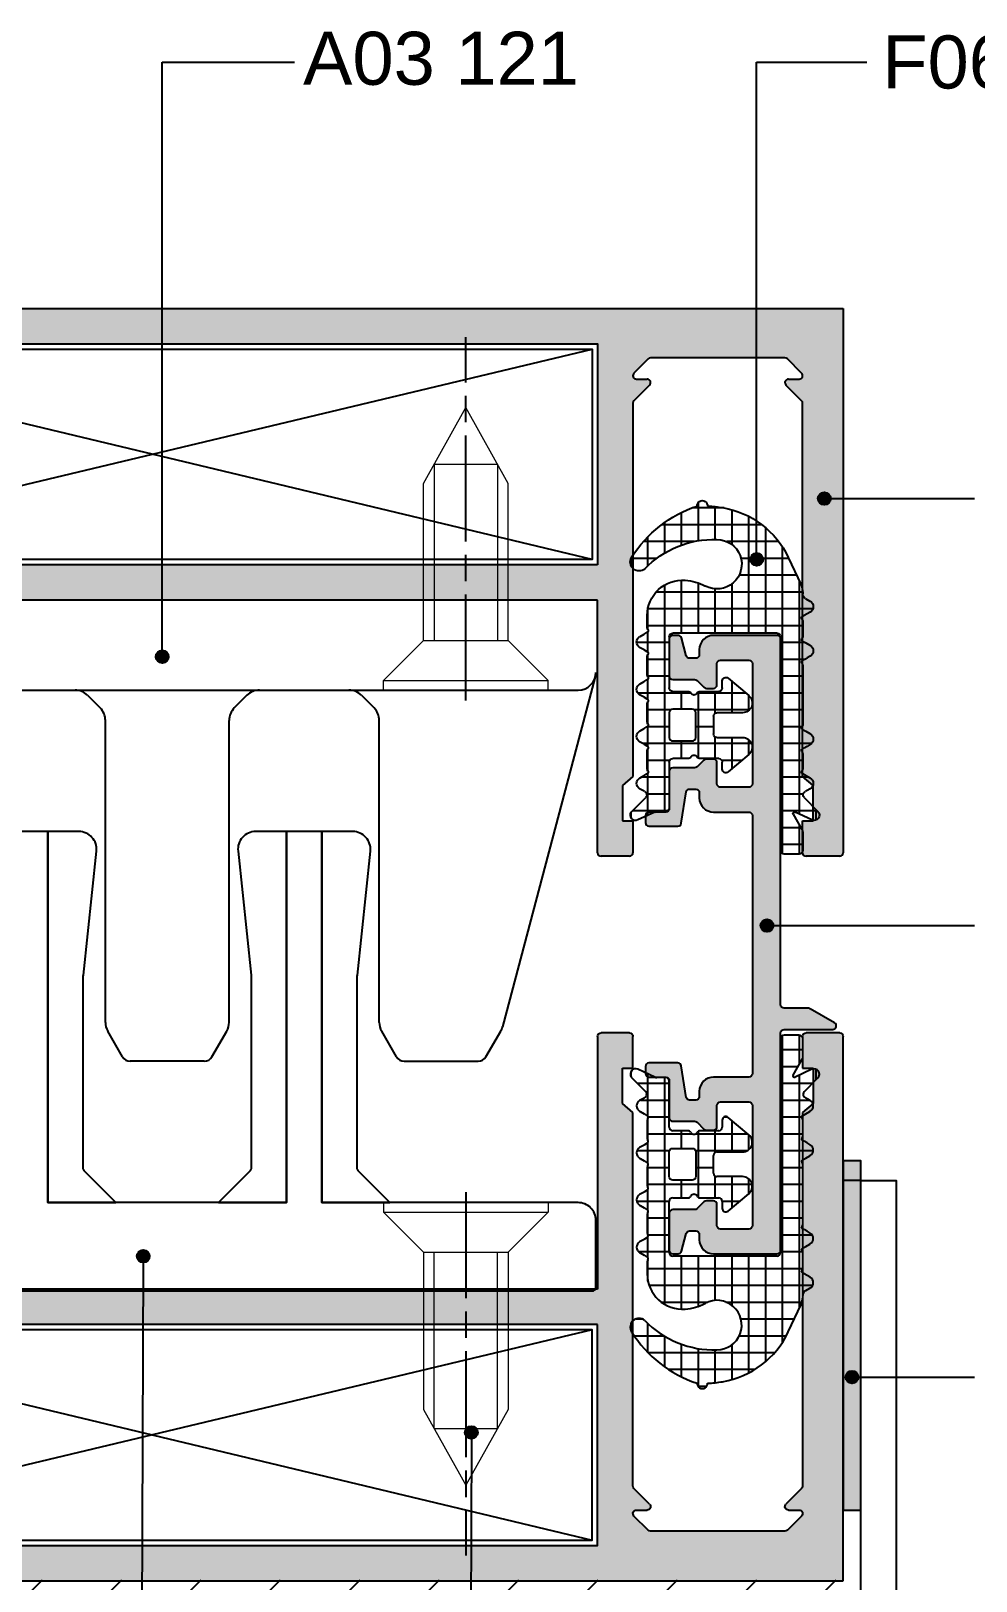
# Model space of a CAD drawing. Header units: millimetres. Extents: x -624 to 1947, y 11274 to 11571.
# Drawn here: x 225.6 to 279, y 11347 to 11434.7 of the extents above; entities that cross this region are included whole.
import ezdxf

# ---------------------------------------------------------------- set-up
doc = ezdxf.new("R2010")
doc.units = ezdxf.units.MM
doc.linetypes.add('AM_ISO08W050', pattern=[18, 12, -1.5, 3, -1.5])
doc.linetypes.add('AM_ISO08W050x2', pattern=[9, 6, -0.75, 1.5, -0.75])
for name, color, linetype in [('6', 11, 'Continuous'), ('AKSESUAR', 7, 'Continuous'), ('AM_7N', 4, 'AM_ISO08W050'), ('Antet', 7, 'Continuous'), ('FITIL', 11, 'Continuous'), ('mennteşe_k', 5, 'Continuous'), ('nokta', 140, 'Continuous')]:
    doc.layers.add(name, color=color, linetype=linetype)
doc.layers.add('ZK U. 07 Norton Bant', color=250, linetype='Continuous', lineweight=15)
doc.styles.get("Standard").update_dxf_attribs({"font": 'arial.ttf'})

# ---------------------------------------------------------------- blocks, each defined once
blk = doc.blocks.new('110split')
at = {"color": 0}
for p, q in [((1086.142, -439.775), (1195.942, -439.775)), ((1195.942, -439.775), (1195.942, -470.575)), ((1184.9, -442.633), (1184.1, -443.433)), ((1192.642, -442.575), (1185.042, -442.575)), ((1193.583, -443.433), (1192.783, -442.633)), ((1184.242, -443.775), (1184.842, -443.775)), ((1192.842, -443.775), (1193.442, -443.775)), ((1184.983, -444.116), (1184.1, -444.999)), ((1193.583, -444.999), (1192.7, -444.116)), ((1184.042, -445.14), (1184.042, -466.271)), ((1193.642, -466.271), (1193.642, -445.14)), ((1182.042, -456.275), (1131.942, -456.275)), ((1182.042, -470.575), (1182.042, -456.275)), ((1184.042, -466.271), (1183.442, -466.775)), ((1194.242, -466.775), (1193.642, -466.271)), ((1183.442, -466.775), (1183.442, -468.775)), ((1194.242, -468.775), (1194.242, -466.775)), ((1183.442, -468.775), (1184.042, -468.775)), ((1184.042, -468.775), (1184.042, -470.575)), ((1193.642, -470.575), (1193.642, -468.775)), ((1193.642, -468.775), (1194.242, -468.775)), ((1183.842, -470.775), (1182.242, -470.775)), ((1195.742, -470.775), (1193.842, -470.775))]:
    blk.add_line(p, q, dxfattribs=at)
blk.add_lwpolyline([(1182.042, -454.275), (1131.642, -454.275), (1131.642, -441.775), (1182.042, -441.775)], close=True, dxfattribs=at)
for centre, start, end in [((1185.042, -442.775), 90, 135), ((1192.642, -442.775), 45, 90), ((1184.242, -443.575), 135, 270), ((1184.842, -443.975), 315, 90), ((1192.842, -443.975), 90, 225), ((1193.442, -443.575), 270, 45), ((1184.242, -445.14), 135, 180), ((1193.442, -445.14), 0, 45), ((1182.242, -470.575), 180, 270), ((1183.842, -470.575), 270, 0), ((1193.842, -470.575), 180, 270), ((1195.742, -470.575), 270, 0)]:
    blk.add_arc(centre, 0.2, start, end, dxfattribs=at)
blk = doc.blocks.new('TAKOZ1')
at = {"color": 3}
for p, q in [((711.867, 3.367), (761.667, 15.267)), ((761.667, 3.367), (711.867, 15.267))]:
    blk.add_line(p, q, dxfattribs=at)
blk.add_lwpolyline([(711.867, 15.267), (761.667, 15.267), (761.667, 3.367), (711.867, 3.367)], close=True, dxfattribs=at)
blk = doc.blocks.new('83')
at = {"color": 1, "linetype": 'Continuous', "lineweight": 15}
for p, q in [((-576.18, 12794.347), (-573.78, 12798.647)), ((-571.38, 12794.347), (-573.78, 12798.647)), ((-575.57, 12795.44), (-575.57, 12785.447)), ((-575.57, 12795.44), (-571.99, 12795.44)), ((-571.99, 12795.44), (-571.99, 12785.447)), ((-576.18, 12785.447), (-576.18, 12794.347)), ((-571.38, 12785.447), (-571.38, 12794.347)), ((-576.18, 12785.447), (-578.43, 12783.197)), ((-576.18, 12785.447), (-571.38, 12785.447)), ((-571.38, 12785.447), (-569.13, 12783.197)), ((-578.43, 12783.197), (-569.13, 12783.197)), ((-578.43, 12782.647), (-578.43, 12783.197)), ((-578.43, 12782.647), (-569.13, 12782.647)), ((-569.13, 12782.647), (-569.13, 12783.197))]:
    blk.add_line(p, q, dxfattribs=at)
blk = doc.blocks.new('F06050')
at = {"layer": 'FITIL'}
h = blk.add_hatch(dxfattribs=at)
h.set_pattern_fill('NET', color=256, scale=0.3, angle=90, style=0)
h.set_pattern_definition([(90, (67.23765, 22865.2147), (0.9525, 6e-17), []), (7e-15, (67.23765, 22865.2147), (1e-16, -0.9525), [])])
h.paths.add_polyline_path([(-638.136, 11461.728, -0.247183), (-635.317, 11458.018, -0.030584), (-635.229, 11457.167, -1.021663), (-635.229, 11456.568, -0.173102), (-638.134, 11452.866, -0.859224), (-638.782, 11453.614, 0.212622), (-637.122, 11457.696, 1.28004), (-639.758, 11457.039, -0.103308), (-639.427, 11455.9, -0.436971), (-641.421, 11453.746), (-642.102, 11453.746, -0.162003), (-642.221, 11453.786, 0.443891), (-642.367, 11453.758, 0.00929), (-642.369, 11453.754), (-642.475, 11453.571), (-642.604, 11453.347), (-642.619, 11453.321, -0.57735), (-643.225, 11453.321), (-643.326, 11453.497), (-643.369, 11453.571), (-643.384, 11453.596), (-643.475, 11453.754, 0.00929), (-643.477, 11453.758, 0.443891), (-643.623, 11453.786, -0.162003), (-643.743, 11453.746), (-644.782, 11453.746, -0.162003), (-644.901, 11453.786, 0.443891), (-645.047, 11453.758, 0.00929), (-645.049, 11453.754), (-645.155, 11453.571), (-645.284, 11453.347), (-645.299, 11453.321, -0.57735), (-645.905, 11453.321), (-646.006, 11453.497), (-646.049, 11453.571), (-646.064, 11453.596), (-646.155, 11453.754, 0.00929), (-646.157, 11453.758, 0.443891), (-646.303, 11453.786, -0.162003), (-646.423, 11453.746), (-647.442, 11453.746, -0.162003), (-647.561, 11453.786, 0.443891), (-647.707, 11453.758, 0.00929), (-647.709, 11453.754), (-647.815, 11453.571), (-647.944, 11453.347), (-647.959, 11453.321, -0.57735), (-648.565, 11453.321), (-648.666, 11453.497), (-648.709, 11453.571), (-648.724, 11453.596), (-648.815, 11453.754, 0.00929), (-648.817, 11453.758, 0.443891), (-648.963, 11453.786, -0.162003), (-649.083, 11453.746), (-650.102, 11453.746, -0.162003), (-650.221, 11453.786, 0.443891), (-650.367, 11453.758, 0.00929), (-650.369, 11453.754), (-650.475, 11453.571), (-650.604, 11453.347), (-650.619, 11453.321, -0.57735), (-651.225, 11453.321), (-651.326, 11453.497), (-651.369, 11453.571), (-651.384, 11453.596, 0.098243), (-651.461, 11453.684, 0.374563), (-651.723, 11453.668), (-652.559, 11452.845, -0.753554), (-652.994, 11453.223), (-652.55, 11454.175, 0.109518), (-652.522, 11454.302), (-652.522, 11454.796, -0.414214), (-652.322, 11454.996), (-649.722, 11454.996, 0.414214), (-649.522, 11455.196), (-649.522, 11456.05, -0.267949), (-649.422, 11456.223, 0.57735), (-649.422, 11456.569, -0.267949), (-649.522, 11456.743), (-649.522, 11457.796, 0.414214), (-649.722, 11457.996), (-650.122, 11457.996, -0.63707), (-650.275, 11458.325), (-649.289, 11459.501, -0.700208), (-648.322, 11459.149), (-648.322, 11457.696, 0.414214), (-648.122, 11457.496), (-647.122, 11457.496, 0.414214), (-646.922, 11457.696), (-646.922, 11459.149, -0.700208), (-645.956, 11459.501), (-644.969, 11458.325, -0.63707), (-645.122, 11457.996), (-645.522, 11457.996, 0.414214), (-645.722, 11457.796), (-645.722, 11456.743, -0.267949), (-645.822, 11456.569, 0.57735), (-645.822, 11456.223, -0.267949), (-645.722, 11456.05), (-645.722, 11455.196, 0.414214), (-645.522, 11454.996), (-642.622, 11454.996, 0.414214), (-642.422, 11455.196), (-642.422, 11461.096, 0.414214), (-642.622, 11461.296), (-654.722, 11461.296, -0.414214), (-654.922, 11461.496), (-654.922, 11462.346, -0.414214), (-654.722, 11462.546), (-653.682, 11462.546, -0.131652), (-653.532, 11462.506), (-652.669, 11462.008, 0.73323), (-652.55, 11462.117), (-652.994, 11463.069, -0.8391), (-652.51, 11463.408), (-651.726, 11462.624, 0.370786), (-651.466, 11462.605, 0.103445), (-651.384, 11462.696), (-651.369, 11462.722), (-651.326, 11462.796), (-651.225, 11462.971, -0.57735), (-650.619, 11462.971), (-650.604, 11462.946), (-650.475, 11462.722), (-650.369, 11462.538, 0.00929), (-650.367, 11462.535, 0.443891), (-650.221, 11462.506, -0.162003), (-650.102, 11462.546), (-649.243, 11462.546, -0.162003), (-649.123, 11462.506, 0.443891), (-648.977, 11462.535, 0.00929), (-648.975, 11462.538), (-648.884, 11462.696), (-648.869, 11462.722), (-648.826, 11462.796), (-648.725, 11462.971, -0.57735), (-648.119, 11462.971), (-648.104, 11462.946), (-647.975, 11462.722), (-647.869, 11462.538, 0.00929), (-647.867, 11462.535, 0.443891), (-647.721, 11462.506, -0.162003), (-647.602, 11462.546), (-644.243, 11462.546, -0.162003), (-644.123, 11462.506, 0.443891), (-643.977, 11462.535, 0.00929), (-643.975, 11462.538), (-643.884, 11462.696), (-643.869, 11462.722), (-643.826, 11462.796), (-643.725, 11462.971, -0.57735), (-643.119, 11462.971), (-643.104, 11462.946), (-642.975, 11462.722), (-642.869, 11462.538, 0.00929), (-642.867, 11462.535, 0.443891), (-642.721, 11462.506, -0.162003), (-642.602, 11462.546), (-641.743, 11462.546, -0.162003), (-641.623, 11462.506, 0.443891), (-641.477, 11462.535, 0.00929), (-641.475, 11462.538), (-641.384, 11462.696), (-641.369, 11462.722), (-641.326, 11462.796), (-641.225, 11462.971, -0.57735), (-640.619, 11462.971), (-640.604, 11462.946), (-640.475, 11462.722), (-640.46, 11462.696, 0.267949), (-640.2, 11462.546), (-640.113, 11462.546, -0.109518), (-639.69, 11462.453)])
h.paths.add_polyline_path([(-648.522, 11455.196, 0.414214), (-648.322, 11454.996), (-646.922, 11454.996, 0.414214), (-646.722, 11455.196), (-646.722, 11456.296, 0.414214), (-646.922, 11456.496), (-648.322, 11456.496, 0.414214), (-648.522, 11456.296)], flags=16)
for p, q in [((-653.682, 11462.546), (-654.722, 11462.546)), ((-652.994, 11463.069), (-652.55, 11462.117)), ((-651.726, 11462.624), (-652.51, 11463.408)), ((-651.369, 11462.722), (-651.384, 11462.696)), ((-651.326, 11462.796), (-651.369, 11462.722)), ((-651.225, 11462.971), (-651.326, 11462.796)), ((-650.604, 11462.946), (-650.619, 11462.971)), ((-650.475, 11462.722), (-650.604, 11462.946)), ((-650.369, 11462.538), (-650.475, 11462.722)), ((-649.243, 11462.546), (-650.102, 11462.546)), ((-648.884, 11462.696), (-648.975, 11462.538)), ((-648.869, 11462.722), (-648.884, 11462.696)), ((-648.826, 11462.796), (-648.869, 11462.722)), ((-648.725, 11462.971), (-648.826, 11462.796)), ((-648.104, 11462.946), (-648.119, 11462.971)), ((-647.975, 11462.722), (-648.104, 11462.946)), ((-647.869, 11462.538), (-647.975, 11462.722)), ((-644.243, 11462.546), (-647.602, 11462.546)), ((-643.884, 11462.696), (-643.975, 11462.538)), ((-643.869, 11462.722), (-643.884, 11462.696)), ((-643.826, 11462.796), (-643.869, 11462.722)), ((-643.725, 11462.971), (-643.826, 11462.796)), ((-643.104, 11462.946), (-643.119, 11462.971)), ((-642.975, 11462.722), (-643.104, 11462.946)), ((-642.869, 11462.538), (-642.975, 11462.722)), ((-641.743, 11462.546), (-642.602, 11462.546)), ((-641.384, 11462.696), (-641.475, 11462.538)), ((-641.369, 11462.722), (-641.384, 11462.696)), ((-641.326, 11462.796), (-641.369, 11462.722)), ((-641.225, 11462.971), (-641.326, 11462.796)), ((-640.604, 11462.946), (-640.619, 11462.971)), ((-640.475, 11462.722), (-640.604, 11462.946)), ((-640.46, 11462.696), (-640.475, 11462.722)), ((-640.113, 11462.546), (-640.2, 11462.546)), ((-654.922, 11462.346), (-654.922, 11461.496)), ((-652.669, 11462.008), (-653.532, 11462.506)), ((-638.136, 11461.728), (-639.69, 11462.453)), ((-654.722, 11461.296), (-642.622, 11461.296)), ((-642.422, 11461.096), (-642.422, 11455.196)), ((-649.289, 11459.501), (-650.275, 11458.325)), ((-648.322, 11457.696), (-648.322, 11459.149)), ((-646.922, 11459.149), (-646.922, 11457.696)), ((-644.969, 11458.325), (-645.956, 11459.501)), ((-650.122, 11457.996), (-649.722, 11457.996)), ((-649.522, 11457.796), (-649.522, 11456.743)), ((-647.122, 11457.496), (-648.122, 11457.496)), ((-645.722, 11456.743), (-645.722, 11457.796)), ((-645.522, 11457.996), (-645.122, 11457.996)), ((-649.522, 11456.05), (-649.522, 11455.196)), ((-645.722, 11455.196), (-645.722, 11456.05)), ((-652.522, 11454.796), (-652.522, 11454.302)), ((-649.722, 11454.996), (-652.322, 11454.996)), ((-642.622, 11454.996), (-645.522, 11454.996)), ((-652.55, 11454.175), (-652.994, 11453.223)), ((-652.559, 11452.845), (-651.723, 11453.668)), ((-651.384, 11453.596), (-651.369, 11453.571)), ((-651.369, 11453.571), (-651.326, 11453.497)), ((-651.326, 11453.497), (-651.225, 11453.321)), ((-650.619, 11453.321), (-650.604, 11453.347)), ((-650.604, 11453.347), (-650.475, 11453.571)), ((-650.475, 11453.571), (-650.369, 11453.754)), ((-650.102, 11453.746), (-649.083, 11453.746)), ((-648.815, 11453.754), (-648.724, 11453.596)), ((-648.724, 11453.596), (-648.709, 11453.571)), ((-648.709, 11453.571), (-648.666, 11453.497)), ((-648.666, 11453.497), (-648.565, 11453.321)), ((-647.959, 11453.321), (-647.944, 11453.347)), ((-647.944, 11453.347), (-647.815, 11453.571)), ((-647.815, 11453.571), (-647.709, 11453.754)), ((-647.442, 11453.746), (-646.423, 11453.746)), ((-646.155, 11453.754), (-646.064, 11453.596)), ((-646.064, 11453.596), (-646.049, 11453.571)), ((-646.049, 11453.571), (-646.006, 11453.497)), ((-646.006, 11453.497), (-645.905, 11453.321)), ((-645.299, 11453.321), (-645.284, 11453.347)), ((-645.284, 11453.347), (-645.155, 11453.571)), ((-645.155, 11453.571), (-645.049, 11453.754)), ((-644.782, 11453.746), (-643.743, 11453.746)), ((-643.475, 11453.754), (-643.384, 11453.596)), ((-643.384, 11453.596), (-643.369, 11453.571)), ((-643.369, 11453.571), (-643.326, 11453.497)), ((-643.326, 11453.497), (-643.225, 11453.321)), ((-642.619, 11453.321), (-642.604, 11453.347)), ((-642.604, 11453.347), (-642.475, 11453.571)), ((-642.475, 11453.571), (-642.369, 11453.754)), ((-642.102, 11453.746), (-641.421, 11453.746))]:
    blk.add_line(p, q, dxfattribs=at)
blk.add_lwpolyline([(-646.922, 11454.996), (-648.322, 11454.996, -0.414214), (-648.522, 11455.196), (-648.522, 11456.296, -0.414214), (-648.322, 11456.496), (-646.922, 11456.496, -0.414214), (-646.722, 11456.296), (-646.722, 11455.196, -0.414214)], format="xyb", close=True, dxfattribs=at)
for centre, radius, start, end in [((-652.722, 11463.196), 0.3, 45, 205), ((-654.722, 11462.346), 0.2, 90, 180), ((-653.682, 11462.246), 0.3, 60, 90), ((-651.584, 11462.766), 0.2, 225, 306.37628), ((-651.644, 11462.846), 0.3, 306.37628, 330), ((-650.922, 11462.796), 0.35, 30, 150), ((-650.281, 11462.586), 0.1, 208.93546, 211.06454), ((-650.281, 11462.586), 0.1, 211.06454, 306.80862), ((-650.102, 11462.346), 0.2, 90, 126.80862), ((-649.243, 11462.346), 0.2, 53.19138, 90), ((-649.063, 11462.586), 0.1, 233.19138, 328.93546), ((-649.063, 11462.586), 0.1, 328.93546, 331.06454), ((-648.422, 11462.796), 0.35, 30, 150), ((-647.781, 11462.586), 0.1, 208.93546, 211.06454), ((-647.781, 11462.586), 0.1, 211.06454, 306.80862), ((-647.602, 11462.346), 0.2, 90, 126.80862), ((-644.243, 11462.346), 0.2, 53.19138, 90), ((-644.063, 11462.586), 0.1, 233.19138, 328.93546), ((-644.063, 11462.586), 0.1, 328.93546, 331.06454), ((-643.422, 11462.796), 0.35, 30, 150), ((-642.781, 11462.586), 0.1, 208.93546, 211.06454), ((-642.781, 11462.586), 0.1, 211.06454, 306.80862), ((-642.602, 11462.346), 0.2, 90, 126.80862), ((-641.743, 11462.346), 0.2, 53.19138, 90), ((-641.563, 11462.586), 0.1, 233.19138, 328.93546), ((-641.563, 11462.586), 0.1, 328.93546, 331.06454), ((-640.922, 11462.796), 0.35, 30, 150), ((-640.2, 11462.846), 0.3, 210, 270), ((-640.113, 11461.546), 1, 65, 90), ((-652.626, 11462.081), 0.0845, 240, 25), ((-640.249, 11457.196), 5, 9.46298, 65), ((-654.722, 11461.496), 0.2, 180, 270), ((-642.622, 11461.096), 0.2, 0, 90), ((-648.869, 11459.149), 0.547, 0, 140), ((-646.375, 11459.149), 0.547, 40, 180), ((-638.522, 11457.696), 1.4, 0, 208.00853), ((-650.122, 11458.196), 0.2, 140, 270), ((-645.122, 11458.196), 0.2, 270, 40), ((-649.722, 11457.796), 0.2, 0, 90), ((-648.122, 11457.696), 0.2, 180, 270), ((-647.122, 11457.696), 0.2, 270, 360), ((-645.522, 11457.796), 0.2, 90, 180), ((-642.535, 11457.518), 5.416, 313.87317, 1.88747), ((-642.222, 11456.867), 7, 2.45572, 9.46298), ((-649.322, 11456.743), 0.2, 180, 240), ((-649.522, 11456.396), 0.2, 300, 60), ((-645.722, 11456.396), 0.2, 120, 240), ((-645.922, 11456.743), 0.2, 300, 360), ((-642.318, 11455.677), 2.9, 4.4157, 28.00853), ((-641.867, 11458.788), 7, 302.22312, 341.50594), ((-635.222, 11456.867), 0.3, 268.77214, 91.22786), ((-649.322, 11456.05), 0.2, 120, 180), ((-645.922, 11456.05), 0.2, 0, 60), ((-641.421, 11455.746), 2, 270, 4.4157), ((-652.322, 11454.796), 0.2, 90, 180), ((-649.722, 11455.196), 0.2, 270, 0), ((-645.522, 11455.196), 0.2, 180, 270), ((-642.622, 11455.196), 0.2, 270, 0), ((-652.822, 11454.302), 0.3, 335, 360), ((-650.281, 11453.706), 0.1, 53.19138, 148.93546), ((-650.102, 11453.946), 0.2, 233.19138, 270), ((-649.083, 11453.946), 0.2, 270, 306.80862), ((-648.903, 11453.706), 0.1, 31.06454, 126.80862), ((-647.621, 11453.706), 0.1, 53.19138, 148.93546), ((-647.442, 11453.946), 0.2, 233.19138, 270), ((-646.423, 11453.946), 0.2, 270, 306.80862), ((-646.243, 11453.706), 0.1, 31.06454, 126.80862), ((-644.961, 11453.706), 0.1, 53.19138, 148.93546), ((-644.782, 11453.946), 0.2, 233.19138, 270), ((-643.743, 11453.946), 0.2, 270, 306.80862), ((-643.563, 11453.706), 0.1, 31.06454, 126.80862), ((-642.281, 11453.706), 0.1, 53.19138, 148.93546), ((-642.102, 11453.946), 0.2, 233.19138, 270), ((-652.722, 11453.096), 0.3, 155, 303), ((-651.583, 11453.526), 0.2, 52.4436, 134.5799), ((-651.644, 11453.446), 0.3, 30, 52.4436), ((-650.922, 11453.496), 0.35, 210, 330), ((-650.281, 11453.706), 0.1, 148.93546, 151.06454), ((-648.903, 11453.706), 0.1, 28.93546, 31.06454), ((-648.262, 11453.496), 0.35, 210, 330), ((-647.621, 11453.706), 0.1, 148.93546, 151.06454), ((-646.243, 11453.706), 0.1, 28.93546, 31.06454), ((-645.602, 11453.496), 0.35, 210, 330), ((-644.961, 11453.706), 0.1, 148.93546, 151.06454), ((-643.563, 11453.706), 0.1, 28.93546, 31.06454), ((-642.922, 11453.496), 0.35, 210, 330), ((-642.281, 11453.706), 0.1, 148.93546, 151.06454), ((-638.401, 11453.289), 0.5, 139.54332, 302.22312)]:
    blk.add_arc(centre, radius, start, end, dxfattribs=at)

msp = doc.modelspace()

# ---------------------------------------------------------------- hatches: boundary and pattern name
for points in [[(267.991, 11379.589), (267.991, 11400.289, 0.414214), (267.791, 11400.489), (264.191, 11400.489, 0.414214), (263.391, 11399.689), (263.391, 11399.389, -0.414214), (263.191, 11399.189), (262.844, 11399.189, -0.339861), (262.651, 11399.338), (262.384, 11400.341, 0.339861), (262.191, 11400.489), (261.891, 11400.489, 0.414214), (261.691, 11400.289), (261.691, 11398.189, 0.414214), (261.891, 11397.989), (263.125, 11397.989, -0.198912), (263.266, 11397.931), (263.649, 11397.548, 0.198912), (263.791, 11397.489), (264.191, 11397.489, 0.414214), (264.391, 11397.689), (264.391, 11398.889, -0.414214), (264.591, 11399.089), (266.191, 11399.089, -0.414214), (266.391, 11398.889), (266.391, 11392.089, -0.414214), (266.191, 11391.889), (264.591, 11391.889, -0.414214), (264.391, 11392.089), (264.391, 11393.289, 0.414214), (264.191, 11393.489), (263.791, 11393.489, 0.198912), (263.649, 11393.431), (263.266, 11393.048, -0.198912), (263.125, 11392.989), (261.891, 11392.989, 0.414214), (261.691, 11392.789), (261.691, 11390.689, -0.414214), (261.491, 11390.489), (260.541, 11390.489, 0.414214), (260.341, 11390.289), (260.341, 11389.889, 0.414214), (260.541, 11389.689), (262.175, 11389.689, 0.369603), (262.373, 11389.859), (262.651, 11391.641, -0.339861), (262.844, 11391.789), (263.191, 11391.789, -0.414214), (263.391, 11391.589), (263.391, 11391.289, 0.414214), (264.191, 11390.489), (266.191, 11390.489, -0.414214), (266.391, 11390.289), (266.391, 11375.689, -0.414214), (266.191, 11375.489), (264.191, 11375.489, 0.414214), (263.391, 11374.689), (263.391, 11374.389, -0.414214), (263.191, 11374.189), (262.844, 11374.189, -0.339861), (262.651, 11374.338), (262.373, 11376.12, 0.369603), (262.175, 11376.289), (260.541, 11376.289, 0.414214), (260.341, 11376.089), (260.341, 11375.689, 0.414214), (260.541, 11375.489), (261.491, 11375.489, -0.414214), (261.691, 11375.289), (261.691, 11373.189, 0.414214), (261.891, 11372.989), (263.125, 11372.989, -0.198912), (263.266, 11372.931), (263.649, 11372.548, 0.198912), (263.791, 11372.489), (264.191, 11372.489, 0.414214), (264.391, 11372.689), (264.391, 11373.889, -0.414214), (264.591, 11374.089), (266.191, 11374.089, -0.414214), (266.391, 11373.889), (266.391, 11367.089, -0.414214), (266.191, 11366.889), (264.591, 11366.889, -0.414214), (264.391, 11367.089), (264.391, 11368.289, 0.414214), (264.191, 11368.489), (263.791, 11368.489, 0.198912), (263.649, 11368.431), (263.266, 11368.048, -0.198912), (263.125, 11367.989), (261.891, 11367.989, 0.414214), (261.691, 11367.789), (261.691, 11365.689, 0.414214), (261.891, 11365.489), (262.191, 11365.489, 0.339861), (262.384, 11365.638), (262.651, 11366.641, -0.339861), (262.844, 11366.789), (263.191, 11366.789, -0.414214), (263.391, 11366.589), (263.391, 11366.289, 0.414214), (264.191, 11365.489), (267.791, 11365.489, 0.414214), (267.991, 11365.689), (267.991, 11377.989, -0.414214), (268.191, 11378.189), (270.941, 11378.189, 0.767327), (271.041, 11378.563), (269.655, 11379.363, 0.131652), (269.555, 11379.389), (268.191, 11379.389, -0.414214)], [(271.536, 11350.989), (272.536, 11350.989), (272.536, 11370.756), (271.536, 11370.756)]]:
    msp.add_hatch(color=9).paths.add_polyline_path(points)
h = msp.add_hatch()
h.set_pattern_fill('ANSI31', color=256)
h.set_pattern_definition([(45, (793.4177, -1259.8028), (-2.245064, 2.245064), [])])
h.paths.add_polyline_path([(272.779, 11347.048), (161.995, 11347.048), (161.995, 11339.546), (272.779, 11339.546)])
at = {"layer": 'AKSESUAR', "linetype": 'ByBlock'}
h = msp.add_hatch(color=30, dxfattribs=at)
h.paths.add_polyline_path([(271.536, 11418.989), (161.736, 11418.989, 0.414214), (161.536, 11418.789), (161.536, 11416.989), (161.883, 11416.789), (162.336, 11416.789, 0.414214), (162.536, 11416.989), (162.536, 11417.585, -0.50381), (162.924, 11417.872, -0.740532), (162.924, 11412.707, -0.50381), (162.536, 11412.994), (162.536, 11413.589, 0.414214), (162.336, 11413.789), (161.883, 11413.789), (161.536, 11413.589), (161.536, 11396.689, 0.414214), (161.736, 11396.489), (162.224, 11396.489), (162.536, 11396.989), (162.849, 11396.489), (164.024, 11396.489), (164.336, 11396.989), (164.649, 11396.489), (165.824, 11396.489), (166.136, 11396.989), (166.449, 11396.489), (167.624, 11396.489), (167.936, 11396.989), (168.249, 11396.489), (169.019, 11396.489), (169.819, 11397.289), (171.236, 11397.289, -0.414214), (172.236, 11396.289), (172.236, 11393.489, -0.414214), (171.236, 11392.489), (169.149, 11392.489), (168.836, 11391.989), (168.524, 11392.489), (167.349, 11392.489), (167.036, 11391.989), (166.724, 11392.489), (165.549, 11392.489), (165.236, 11391.989), (164.924, 11392.489), (163.749, 11392.489), (163.436, 11391.989), (163.124, 11392.489), (162.036, 11392.489), (161.536, 11391.989), (161.536, 11388.189, 0.414214), (161.736, 11387.989), (163.036, 11387.989, 0.414214), (163.236, 11388.189), (163.236, 11390.089, -0.421164), (163.646, 11390.489), (172.092, 11390.289, -0.407297), (172.336, 11390.039), (172.336, 11388.189, 0.414214), (172.536, 11387.989), (175.052, 11387.989), (175.236, 11388.309), (175.236, 11388.789, 0.414214), (175.036, 11388.989), (173.936, 11388.989, -0.414214), (173.736, 11389.189), (173.736, 11390.989), (174.636, 11392.919), (174.636, 11396.889), (181.736, 11396.889), (181.736, 11389.189, -0.414214), (181.536, 11388.989), (180.436, 11388.989, 0.414214), (180.236, 11388.789), (180.236, 11388.309), (180.421, 11387.989), (183.536, 11387.989, 0.414214), (183.736, 11388.189), (183.736, 11389.989), (183.136, 11389.989), (183.136, 11391.989), (183.736, 11392.493), (183.736, 11413.707), (184.678, 11414.648, 0.668179), (184.536, 11414.989), (183.936, 11414.989, -0.668179), (183.795, 11415.331), (184.653, 11416.189), (192.419, 11416.189), (193.278, 11415.331, -0.668179), (193.136, 11414.989), (192.536, 11414.989, 0.668179), (192.395, 11414.648), (193.336, 11413.707), (193.336, 11392.493), (193.936, 11391.989), (193.936, 11389.989), (193.336, 11389.989), (193.336, 11388.189, 0.414214), (193.536, 11387.989), (195.436, 11387.989, 0.414214), (195.636, 11388.189), (195.636, 11389.989), (195.036, 11389.989), (195.036, 11391.989), (195.636, 11392.493), (195.636, 11413.707), (196.578, 11414.648, 0.668179), (196.436, 11414.989), (195.836, 11414.989, -0.668179), (195.695, 11415.331), (196.553, 11416.189), (204.319, 11416.189), (205.178, 11415.331, -0.668179), (205.036, 11414.989), (204.436, 11414.989, 0.668179), (204.295, 11414.648), (205.236, 11413.707), (205.236, 11392.493), (205.836, 11391.989), (205.836, 11389.989), (205.236, 11389.989), (205.236, 11388.189, 0.414214), (205.436, 11387.989), (207.336, 11387.989, 0.414214), (207.536, 11388.189), (207.536, 11402.489), (257.636, 11402.489), (257.636, 11388.189, 0.414214), (257.836, 11387.989), (259.436, 11387.989, 0.414214), (259.636, 11388.189), (259.636, 11389.989), (259.036, 11389.989), (259.036, 11391.989), (259.636, 11392.493), (259.636, 11413.707), (260.578, 11414.648, 0.668179), (260.436, 11414.989), (259.836, 11414.989, -0.668179), (259.695, 11415.331), (260.553, 11416.189), (268.319, 11416.189), (269.178, 11415.331, -0.668179), (269.036, 11414.989), (268.436, 11414.989, 0.668179), (268.295, 11414.648), (269.236, 11413.707), (269.236, 11392.493), (269.836, 11391.989), (269.836, 11389.989), (269.236, 11389.989), (269.236, 11388.189, 0.414214), (269.436, 11387.989), (271.336, 11387.989, 0.414214), (271.536, 11388.189)])
h.paths.add_polyline_path([(257.636, 11416.989), (257.636, 11404.489), (207.236, 11404.489), (207.236, 11416.989)], flags=16)
h.paths.add_polyline_path([(181.736, 11416.789), (181.736, 11412.865), (179.808, 11411.247, 0.700208), (179.936, 11410.894), (181.736, 11410.894), (181.736, 11398.989), (163.536, 11398.989), (163.536, 11410.894), (166.436, 11410.894, 0.414214), (166.836, 11411.294), (166.836, 11416.789, -0.414214), (167.036, 11416.989), (181.536, 11416.989, -0.414214)], flags=16)
h = msp.add_hatch(color=30, dxfattribs=at)
h.paths.add_polyline_path([(271.536, 11346.989), (161.736, 11346.989, -0.414214), (161.536, 11347.189), (161.536, 11348.989), (161.883, 11349.189), (162.336, 11349.189, -0.414214), (162.536, 11348.989), (162.536, 11348.394, 0.50381), (162.924, 11348.107, 0.740532), (162.924, 11353.272, 0.50381), (162.536, 11352.985), (162.536, 11352.389, -0.414214), (162.336, 11352.189), (161.883, 11352.189), (161.536, 11352.389), (161.536, 11369.289, -0.414214), (161.736, 11369.489), (162.224, 11369.489), (162.536, 11368.989), (162.849, 11369.489), (164.024, 11369.489), (164.336, 11368.989), (164.649, 11369.489), (165.824, 11369.489), (166.136, 11368.989), (166.449, 11369.489), (167.624, 11369.489), (167.936, 11368.989), (168.249, 11369.489), (169.019, 11369.489), (169.819, 11368.689), (171.236, 11368.689, 0.414214), (172.236, 11369.689), (172.236, 11372.489, 0.414214), (171.236, 11373.489), (169.149, 11373.489), (168.836, 11373.989), (168.524, 11373.489), (167.349, 11373.489), (167.036, 11373.989), (166.724, 11373.489), (165.549, 11373.489), (165.236, 11373.989), (164.924, 11373.489), (163.749, 11373.489), (163.436, 11373.989), (163.124, 11373.489), (162.036, 11373.489), (161.536, 11373.989), (161.536, 11377.789, -0.414214), (161.736, 11377.989), (163.036, 11377.989, -0.414214), (163.236, 11377.789), (163.236, 11375.889, 0.421164), (163.646, 11375.49), (172.092, 11375.689, 0.407297), (172.336, 11375.94), (172.336, 11377.789, -0.414214), (172.536, 11377.989), (175.052, 11377.989), (175.236, 11377.67), (175.236, 11377.189, -0.414214), (175.036, 11376.989), (173.936, 11376.989, 0.414214), (173.736, 11376.789), (173.736, 11374.989), (174.636, 11373.059), (174.636, 11369.089), (181.736, 11369.089), (181.736, 11376.789, 0.414214), (181.536, 11376.989), (180.436, 11376.989, -0.414214), (180.236, 11377.189), (180.236, 11377.67), (180.421, 11377.989), (183.536, 11377.989, -0.414214), (183.736, 11377.789), (183.736, 11375.989), (183.136, 11375.989), (183.136, 11373.989), (183.736, 11373.486), (183.736, 11352.272), (184.678, 11351.331, -0.668179), (184.536, 11350.989), (183.936, 11350.989, 0.668179), (183.795, 11350.648), (184.653, 11349.789), (192.419, 11349.789), (193.278, 11350.648, 0.668179), (193.136, 11350.989), (192.536, 11350.989, -0.668179), (192.395, 11351.331), (193.336, 11352.272), (193.336, 11373.486), (193.936, 11373.989), (193.936, 11375.989), (193.336, 11375.989), (193.336, 11377.789, -0.414214), (193.536, 11377.989), (195.436, 11377.989, -0.414214), (195.636, 11377.789), (195.636, 11375.989), (195.036, 11375.989), (195.036, 11373.989), (195.636, 11373.486), (195.636, 11352.272), (196.578, 11351.331, -0.668179), (196.436, 11350.989), (195.836, 11350.989, 0.668179), (195.695, 11350.648), (196.553, 11349.789), (204.319, 11349.789), (205.178, 11350.648, 0.668179), (205.036, 11350.989), (204.436, 11350.989, -0.668179), (204.295, 11351.331), (205.236, 11352.272), (205.236, 11373.486), (205.836, 11373.989), (205.836, 11375.989), (205.236, 11375.989), (205.236, 11377.789, -0.414214), (205.436, 11377.989), (207.336, 11377.989, -0.414214), (207.536, 11377.789), (207.536, 11363.489), (257.636, 11363.489), (257.636, 11377.789, -0.414214), (257.836, 11377.989), (259.436, 11377.989, -0.414214), (259.636, 11377.789), (259.636, 11375.989), (259.036, 11375.989), (259.036, 11373.989), (259.636, 11373.486), (259.636, 11352.272), (260.578, 11351.331, -0.668179), (260.436, 11350.989), (259.836, 11350.989, 0.668179), (259.695, 11350.648), (260.553, 11349.789), (268.319, 11349.789), (269.178, 11350.648, 0.668179), (269.036, 11350.989), (268.436, 11350.989, -0.668179), (268.295, 11351.331), (269.236, 11352.272), (269.236, 11373.486), (269.836, 11373.989), (269.836, 11375.989), (269.236, 11375.989), (269.236, 11377.789, -0.414214), (269.436, 11377.989), (271.336, 11377.989, -0.414214), (271.536, 11377.789)])
h.paths.add_polyline_path([(257.636, 11348.989), (257.636, 11361.489), (207.236, 11361.489), (207.236, 11348.989)], flags=16)
h.paths.add_polyline_path([(181.736, 11349.189), (181.736, 11353.114), (179.808, 11354.732, -0.700208), (179.936, 11355.085), (181.736, 11355.085), (181.736, 11366.989), (163.536, 11366.989), (163.536, 11355.085), (166.436, 11355.085, -0.414214), (166.836, 11354.685), (166.836, 11349.189, 0.414214), (167.036, 11348.989), (181.536, 11348.989, 0.414214)], flags=16)
at = {"layer": 'Antet'}
h = msp.add_hatch(dxfattribs=at)
h.set_pattern_fill('LINE', color=0, scale=0.5, angle=45, style=0)
h.set_pattern_definition([(45, (1296.82104, 11372.399736), (-0.044194174, 0.044194174), [])])
edge = h.paths.add_edge_path()
edge.add_arc((270.465, 11408.228), 0.362, 0, 360)
h = msp.add_hatch(dxfattribs=at)
h.set_pattern_fill('LINE', color=0, scale=0.5, angle=45, style=0)
h.set_pattern_definition([(45, (1292.990904, 11368.959283), (-0.044194174, 0.044194174), [])])
edge = h.paths.add_edge_path()
edge.add_arc((266.635, 11404.788), 0.362, 0, 360)
h = msp.add_hatch(dxfattribs=at)
h.set_pattern_fill('LINE', color=0, scale=0.5, angle=45, style=0)
h.set_pattern_definition([(45, (1259.358374, 11363.451044), (-0.044194174, 0.044194174), [])])
edge = h.paths.add_edge_path()
edge.add_arc((233.002, 11399.28), 0.362, 0, 360)
h = msp.add_hatch(dxfattribs=at)
h.set_pattern_fill('LINE', color=0, scale=0.5, angle=45, style=0)
h.set_pattern_definition([(45, (1293.58003, 11348.23633), (-0.044194174, 0.044194174), [])])
edge = h.paths.add_edge_path()
edge.add_arc((267.224, 11384.065), 0.362, 0, 360)
h = msp.add_hatch(dxfattribs=at)
h.set_pattern_fill('LINE', color=0, scale=0.5, angle=45, style=0)
h.set_pattern_definition([(45, (1258.284743, 11329.52497), (-0.044194174, 0.044194174), [])])
edge = h.paths.add_edge_path()
edge.add_arc((231.929, 11365.353), 0.362, 0, 360)
h = msp.add_hatch(dxfattribs=at)
h.set_pattern_fill('LINE', color=11, scale=0.5, angle=45, style=0)
h.set_pattern_definition([(45, (1298.38955, 11322.68676), (-0.044194174, 0.044194174), [])])
edge = h.paths.add_edge_path()
edge.add_arc((272.033, 11358.515), 0.362, 0, 360)
h = msp.add_hatch(dxfattribs=at)
h.set_pattern_fill('LINE', color=0, scale=0.5, angle=45, style=0)
h.set_pattern_definition([(45, (1298.38955, 11322.68676), (-0.044194174, 0.044194174), [])])
edge = h.paths.add_edge_path()
edge.add_arc((272.033, 11358.515), 0.362, 0, 360)
h = msp.add_hatch(dxfattribs=at)
h.set_pattern_fill('LINE', color=0, scale=0.5, angle=45, style=0)
h.set_pattern_definition([(45, (1276.85078, 11319.553125), (-0.044194174, 0.044194174), [])])
edge = h.paths.add_edge_path()
edge.add_arc((250.495, 11355.382), 0.362, 0, 360)

# ---------------------------------------------------------------- linework, layer by layer
at = {"color": 140}
for p, q in [((233.002, 11399.28), (233.002, 11432.923)), ((233.002, 11432.923), (240.492, 11432.923)), ((270.465, 11408.228), (278.962, 11408.228)), ((267.224, 11384.065), (278.962, 11384.065)), ((272.033, 11358.515), (278.962, 11358.515))]:
    msp.add_line(p, q, dxfattribs=at)
at = {"color": 0}
msp.add_lwpolyline([(267.991, 11379.589), (267.991, 11400.289, 0.414214), (267.791, 11400.489), (264.191, 11400.489, 0.414214), (263.391, 11399.689), (263.391, 11399.389, -0.414214), (263.191, 11399.189), (262.844, 11399.189, -0.339861), (262.651, 11399.338), (262.384, 11400.341, 0.339861), (262.191, 11400.489), (261.891, 11400.489, 0.414214), (261.691, 11400.289), (261.691, 11398.189, 0.414214), (261.891, 11397.989), (263.125, 11397.989, -0.198912), (263.266, 11397.931), (263.649, 11397.548, 0.198912), (263.791, 11397.489), (264.191, 11397.489, 0.414214), (264.391, 11397.689), (264.391, 11398.889, -0.414214), (264.591, 11399.089), (266.191, 11399.089, -0.414214), (266.391, 11398.889), (266.391, 11392.089, -0.414214), (266.191, 11391.889), (264.591, 11391.889, -0.414214), (264.391, 11392.089), (264.391, 11393.289, 0.414214), (264.191, 11393.489), (263.791, 11393.489, 0.198912), (263.649, 11393.431), (263.266, 11393.048, -0.198912), (263.125, 11392.989), (261.891, 11392.989, 0.414214), (261.691, 11392.789), (261.691, 11390.689, -0.414214), (261.491, 11390.489), (260.541, 11390.489, 0.414214), (260.341, 11390.289), (260.341, 11389.889, 0.414214), (260.541, 11389.689), (262.175, 11389.689, 0.369603), (262.373, 11389.859), (262.651, 11391.641, -0.339861), (262.844, 11391.789), (263.191, 11391.789, -0.414214), (263.391, 11391.589), (263.391, 11391.289, 0.414214), (264.191, 11390.489), (266.191, 11390.489, -0.414214), (266.391, 11390.289), (266.391, 11375.689, -0.414214), (266.191, 11375.489), (264.191, 11375.489, 0.414214), (263.391, 11374.689), (263.391, 11374.389, -0.414214), (263.191, 11374.189), (262.844, 11374.189, -0.339861), (262.651, 11374.338), (262.373, 11376.12, 0.369603), (262.175, 11376.289), (260.541, 11376.289, 0.414214), (260.341, 11376.089), (260.341, 11375.689, 0.414214), (260.541, 11375.489), (261.491, 11375.489, -0.414214), (261.691, 11375.289), (261.691, 11373.189, 0.414214), (261.891, 11372.989), (263.125, 11372.989, -0.198912), (263.266, 11372.931), (263.649, 11372.548, 0.198912), (263.791, 11372.489), (264.191, 11372.489, 0.414214), (264.391, 11372.689), (264.391, 11373.889, -0.414214), (264.591, 11374.089), (266.191, 11374.089, -0.414214), (266.391, 11373.889), (266.391, 11367.089, -0.414214), (266.191, 11366.889), (264.591, 11366.889, -0.414214), (264.391, 11367.089), (264.391, 11368.289, 0.414214), (264.191, 11368.489), (263.791, 11368.489, 0.198912), (263.649, 11368.431), (263.266, 11368.048, -0.198912), (263.125, 11367.989), (261.891, 11367.989, 0.414214), (261.691, 11367.789), (261.691, 11365.689, 0.414214), (261.891, 11365.489), (262.191, 11365.489, 0.339861), (262.384, 11365.638), (262.651, 11366.641, -0.339861), (262.844, 11366.789), (263.191, 11366.789, -0.414214), (263.391, 11366.589), (263.391, 11366.289, 0.414214), (264.191, 11365.489), (267.791, 11365.489, 0.414214), (267.991, 11365.689), (267.991, 11377.989, -0.414214), (268.191, 11378.189), (270.941, 11378.189, 0.767327), (271.041, 11378.563), (269.655, 11379.363, 0.131652), (269.555, 11379.389), (268.191, 11379.389, -0.414214)], format="xyb", close=True, dxfattribs=at)
at = {"color": 9}
msp.add_lwpolyline([(271.536, 11350.989), (272.536, 11350.989), (272.536, 11370.756), (271.536, 11370.756)], close=True, dxfattribs=at)
at = {"color": 140}
for points in [[(271.536, 11350.989), (272.536, 11350.989), (272.536, 11369.646), (271.536, 11369.646)], [(272.536, 11369.646), (274.537, 11369.646), (274.537, 11291.852), (272.536, 11291.852)]]:
    msp.add_lwpolyline(points, close=True, dxfattribs=at)
at = {"layer": '6'}
msp.add_line((186.477, 11346.989), (266.477, 11346.989), dxfattribs=at)
at = {"layer": 'AM_7N', "linetype": 'AM_ISO08W050x2'}
for p, q in [((250.18, 11396.802), (250.18, 11417.362)), ((250.18, 11368.977), (250.18, 11348.417))]:
    msp.add_line(p, q, dxfattribs=at)
at = {"layer": 'Antet', "color": 0}
for centre in [(270.465, 11408.228), (266.635, 11404.788), (233.002, 11399.28), (267.224, 11384.065), (231.929, 11365.353), (272.033, 11358.515), (250.495, 11355.382)]:
    msp.add_circle(centre, 0.362, dxfattribs=at)
at = {"layer": 'Antet', "color": 11}
msp.add_circle((272.033, 11358.515), 0.362, dxfattribs=at)
at = {"layer": 'mennteşe_k'}
for p, q in [((257.503, 11398.133), (252.253, 11378.333)), ((210.036, 11397.389), (256.536, 11397.389)), ((228.776, 11397.097), (229.493, 11396.379)), ((237.796, 11397.097), (237.079, 11396.379)), ((244.276, 11397.097), (244.993, 11396.379)), ((229.786, 11378.589), (229.786, 11395.672)), ((236.786, 11378.589), (236.786, 11395.672)), ((245.286, 11378.589), (245.286, 11395.672)), ((230.757, 11376.639), (229.92, 11378.089)), ((235.815, 11376.639), (236.652, 11378.089)), ((246.257, 11376.639), (245.42, 11378.089)), ((251.315, 11376.639), (252.152, 11378.089)), ((235.382, 11376.389), (231.19, 11376.389)), ((246.69, 11376.389), (250.882, 11376.389))]:
    msp.add_line(p, q, dxfattribs=at)
for points in [[(257.536, 11367.389, 0.414214), (256.536, 11368.389), (242.036, 11368.389), (242.036, 11389.389), (240.036, 11389.389), (240.036, 11368.389), (226.536, 11368.389), (226.536, 11389.389), (224.536, 11389.389), (224.536, 11368.389), (210.036, 11368.389, 0.414214), (209.036, 11367.389), (209.036, 11363.589, 0.414214), (209.236, 11363.389), (257.336, 11363.389, 0.414214), (257.536, 11363.589)], [(229.281, 11388.285, 0.445229), (228.286, 11389.389), (226.536, 11389.389), (226.536, 11368.389), (230.386, 11368.389), (229.286, 11369.489), (228.595, 11370.181, -0.198912), (228.536, 11370.322), (228.536, 11381.149, -0.026186), (228.542, 11381.253)], [(240.036, 11389.389), (238.286, 11389.389, 0.445229), (237.292, 11388.285), (238.031, 11381.253, -0.026186), (238.036, 11381.149), (238.036, 11370.322, -0.198912), (237.978, 11370.181), (237.286, 11369.489), (236.186, 11368.389), (240.036, 11368.389)], [(244.781, 11388.285, 0.445229), (243.786, 11389.389), (242.036, 11389.389), (242.036, 11368.389), (245.886, 11368.389), (244.786, 11369.489), (244.095, 11370.181, -0.198912), (244.036, 11370.322), (244.036, 11381.149, -0.026186), (244.042, 11381.253)]]:
    msp.add_lwpolyline(points, format="xyb", close=True, dxfattribs=at)
for centre, radius, start, end in [((256.536, 11398.389), 1, 270, 0), ((228.069, 11396.389), 1, 45, 90), ((238.503, 11396.389), 1, 90, 135), ((243.569, 11396.389), 1, 45, 90), ((228.786, 11395.672), 1, 0, 45), ((237.786, 11395.672), 1, 135, 180), ((244.286, 11395.672), 1, 0, 45), ((230.786, 11378.589), 1, 180, 210), ((235.786, 11378.589), 1, 330, 0), ((246.286, 11378.589), 1, 180, 210), ((251.286, 11378.589), 1, 330, 345.14966), ((231.19, 11376.889), 0.5, 210, 270), ((235.382, 11376.889), 0.5, 270, 330), ((246.69, 11376.889), 0.5, 210, 270), ((250.882, 11376.889), 0.5, 270, 330)]:
    msp.add_arc(centre, radius, start, end, dxfattribs=at)
at = {"layer": 'nokta'}
for p, q in [((266.635, 11432.923), (272.873, 11432.923)), ((266.635, 11404.788), (266.635, 11432.923)), ((231.929, 11364.992), (231.828, 11337.394)), ((250.495, 11355.02), (250.394, 11327.422))]:
    msp.add_line(p, q, dxfattribs=at)
at = {"layer": 'ZK U. 07 Norton Bant', "color": 9}
msp.add_lwpolyline([(271.536, 11350.989), (272.536, 11350.989), (272.536, 11370.756), (271.536, 11370.756)], close=True, dxfattribs=at)

# ---------------------------------------------------------------- block references
at = {"color": 3}
msp.add_blockref('TAKOZ1', (-504.331, 11401.422), dxfattribs=at)
at = {"rotation": 360}
msp.add_blockref('83', (823.96, -1385.257), dxfattribs=at)
at = {"color": 1, "xscale": -1, "rotation": 270.0000000000002}
msp.add_blockref('F06050', (-11193.306, 12043.034), dxfattribs=at)
at = {"color": 1, "rotation": 269.9999999999998}
msp.add_blockref('F06050', (-11193.306, 10722.937), dxfattribs=at)
at = {"xscale": -1, "rotation": 180}
msp.add_blockref('83', (823.96, 24151.036), dxfattribs=at)
at = {"color": 3, "xscale": -1, "rotation": 180}
msp.add_blockref('TAKOZ1', (-504.331, 11364.557), dxfattribs=at)
at = {"layer": 'AKSESUAR', "color": 0, "linetype": 'ByBlock'}
msp.add_blockref('110split', (-924.406, 11858.764), dxfattribs=at)
at = {"layer": 'AKSESUAR', "color": 0, "linetype": 'ByBlock', "xscale": -1, "rotation": 180}
msp.add_blockref('110split', (-924.406, 10907.215), dxfattribs=at)

# ---------------------------------------------------------------- texts
at = {"layer": 'Antet', "char_height": 3, "width": 32.13086, "attachment_point": 1}
for s, insert in [('A0{\\fArial|b0|i0|c162|p34;3} 121', (240.97, 11434.645)), ('{\\fArial|b0|i0|c162|p34;F06050}', (273.745, 11434.436))]:
    msp.add_mtext(s, dxfattribs=dict(at, insert=insert))

doc.saveas('drawing.dxf')
